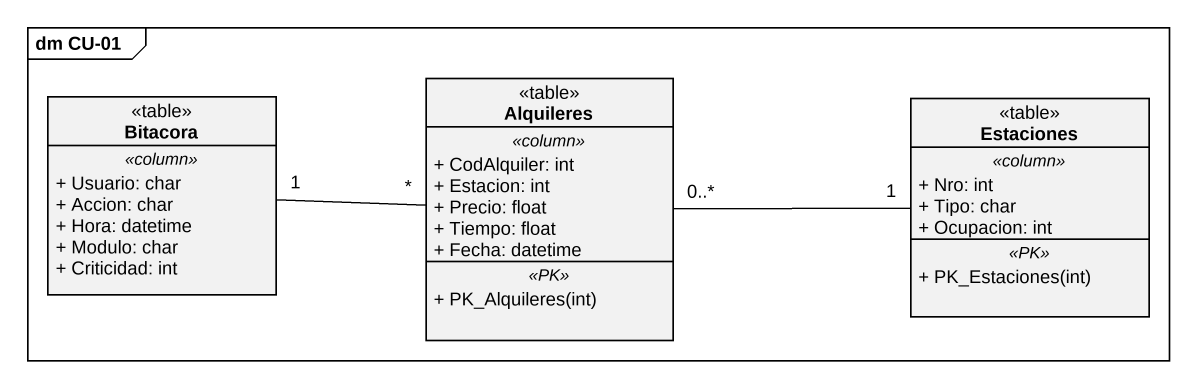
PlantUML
@startuml
mainframe dm CU-01
hide circle
hide empty members
skinparam classAttributeIconSize 0
class Bitacora <<table>> {
  .. <<column>> ..
  + Usuario: char
  + Accion: char
  + Hora: datetime
  + Modulo: char
  + Criticidad: int
}
class Alquileres <<table>> {
  .. <<column>> ..
  + CodAlquiler: int
  + Estacion: int
  + Precio: float
  + Tiempo: float
  + Fecha: datetime
  .. <<PK>> ..
  + PK_Alquileres(int)
}
class Estaciones <<table>> {
  .. <<column>> ..
  + Nro: int
  + Tipo: char
  + Ocupacion: int
  .. <<PK>> ..
  + PK_Estaciones(int)
}
Alquileres "*" -left- "1" Bitacora
Estaciones "1" -left- "0..*" Alquileres
@enduml
